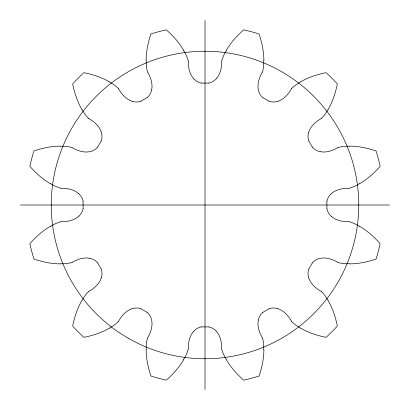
<?xml version="1.0" encoding="UTF-8"?>
<svg xmlns="http://www.w3.org/2000/svg" width="410" height="410" viewBox="0 0 410 410"><rect width="100%" height="100%" fill="white"/><g stroke="black" fill="none" stroke-linecap="round" stroke-linejoin="round"><path stroke-width="0.61" d="M146.114 60.475C146.155 51.445 148.051 42.496 150.936 33.963A179.375 179.375 0 0 1 166.301 29.848C173.066 35.793 179.18 42.594 183.736 50.394M263.886 349.525C263.845 358.555 261.949 367.503 259.064 376.037A179.375 179.375 0 0 1 243.699 380.152C236.934 374.207 230.82 367.406 226.264 359.606M188.226 348.833C188.21 342.688 189.456 336.138 193.592 331.372M221.774 61.167C221.789 67.312 220.544 73.861 216.408 78.628M83.092 208.429L83.092 201.571M326.908 201.571L326.908 208.429M151.695 89.851C152.894 83.655 150.696 77.362 147.61 72.047M258.305 320.148C257.106 326.345 259.304 332.638 262.39 337.953M101.408 277.601C99.481 283.792 94.285 288.307 88.821 291.443M308.592 132.399C310.519 126.208 315.715 121.693 321.179 118.557M101.142 141.076L97.708 147.016M308.858 268.924L312.292 262.984M262.39 72.047C259.228 77.495 256.983 84.004 258.413 90.333A13.294 13.294 0 0 0 262.948 97.749M147.61 337.953C150.772 332.505 153.017 325.996 151.587 319.667A13.294 13.294 0 0 0 147.052 312.251M81.744 300.72C77.264 308.561 74.43 317.258 72.662 326.088A179.375 179.375 0 0 0 83.912 337.338C92.742 335.57 101.439 332.736 109.28 328.256M328.256 109.28C332.736 101.439 335.57 92.742 337.338 83.912A179.375 179.375 0 0 0 326.088 72.662C317.258 74.43 308.561 77.264 300.72 81.744M226.264 50.394C230.82 42.594 236.934 35.793 243.699 29.848A179.375 179.375 0 0 1 259.064 33.963C261.949 42.496 263.845 51.445 263.886 60.475M183.736 359.606C179.18 367.406 173.066 374.207 166.301 380.152A179.375 179.375 0 0 1 150.936 376.037C148.051 367.503 146.155 358.555 146.114 349.525M118.557 321.179C121.616 315.849 125.967 310.795 131.933 308.735M291.443 88.821C288.384 94.151 284.033 99.205 278.067 101.265M78.992 216.08C74.22 220.477 67.465 221.789 61.167 221.774M331.008 193.92C335.78 189.522 342.534 188.21 348.833 188.226M147.016 97.708L141.076 101.142M262.984 312.292L268.924 308.858M50.394 226.264C42.594 230.82 35.793 236.934 29.848 243.699A179.375 179.375 0 0 0 33.963 259.064C42.496 261.949 51.445 263.845 60.475 263.886M359.606 183.736C367.406 179.18 374.207 173.066 380.152 166.301A179.375 179.375 0 0 0 376.037 150.936C367.503 148.051 358.555 146.155 349.525 146.114M72.047 262.39C77.362 259.304 83.655 257.106 89.851 258.305M337.953 147.61C332.638 150.696 326.345 152.894 320.148 151.695M208.429 83.092L201.571 83.092M201.571 326.908L208.429 326.908M60.475 146.114C51.445 146.155 42.496 148.051 33.963 150.936A179.375 179.375 0 0 0 29.848 166.301C35.793 173.066 42.594 179.18 50.394 183.736M349.525 263.886C358.555 263.845 367.503 261.949 376.037 259.064A179.375 179.375 0 0 0 380.152 243.699C374.207 236.934 367.406 230.82 359.606 226.264M20.5 205L389.5 205M61.167 188.226C67.312 188.21 73.861 189.456 78.628 193.592M348.833 221.774C342.688 221.789 336.138 220.544 331.372 216.408M132.399 101.408C126.208 99.481 121.693 94.285 118.557 88.821M277.601 308.592C283.792 310.519 288.307 315.715 291.443 321.179M268.924 101.142L262.984 97.708M141.076 308.858L147.016 312.292M337.953 262.39C332.505 259.228 325.996 256.983 319.667 258.413A13.294 13.294 0 0 0 312.251 262.948M72.047 147.61C77.495 150.772 84.004 153.017 90.333 151.587A13.294 13.294 0 0 0 97.749 147.052M109.28 81.744C101.439 77.264 92.742 74.43 83.912 72.662A179.375 179.375 0 0 0 72.662 83.912C74.43 92.742 77.264 101.439 81.744 109.28M300.72 328.256C308.561 332.736 317.258 335.57 326.088 337.338A179.375 179.375 0 0 0 337.338 326.088C335.57 317.258 332.736 308.561 328.256 300.72M88.821 118.557C94.151 121.616 99.205 125.967 101.265 131.933M321.179 291.443C315.849 288.384 310.795 284.033 308.735 278.067M193.92 78.992C189.522 74.22 188.21 67.465 188.226 61.167M216.08 331.008C220.477 335.78 221.789 342.534 221.774 348.833M312.292 147.016L308.858 141.076M97.708 262.984L101.142 268.924M205 20.5L205 389.5M348.874 221.631A41.118 41.118 0 0 1 359.534 226.376M331.408 216.367A13.392 13.392 0 0 1 326.847 208.439M326.857 201.561A13.294 13.294 0 0 1 331.044 193.961M359.534 183.624A41.118 41.118 0 0 1 348.874 188.369M337.917 147.467A41.118 41.118 0 0 1 349.52 146.247M320.159 151.638A13.392 13.392 0 0 1 312.241 147.057M308.812 141.091A13.294 13.294 0 0 1 308.638 132.415M328.143 109.219A41.118 41.118 0 0 1 321.281 118.659M291.341 88.719A41.118 41.118 0 0 1 300.781 81.856M278.047 101.208A13.392 13.392 0 0 1 268.904 101.198M263.753 60.48A41.118 41.118 0 0 1 262.533 72.083M221.631 61.126A41.118 41.118 0 0 1 226.376 50.466M216.367 78.592A13.392 13.392 0 0 1 208.439 83.153M201.561 83.143A13.294 13.294 0 0 1 193.961 78.956M183.624 50.466A41.118 41.118 0 0 1 188.369 61.126M147.467 72.083A41.118 41.118 0 0 1 146.247 60.48M151.638 89.841A13.392 13.392 0 0 1 147.057 97.759M141.091 101.188A13.294 13.294 0 0 1 132.415 101.362M109.219 81.856A41.118 41.118 0 0 1 118.659 88.719M88.719 118.659A41.118 41.118 0 0 1 81.856 109.219M101.208 131.953A13.392 13.392 0 0 1 101.198 141.096M60.48 146.247A41.118 41.118 0 0 1 72.083 147.467M61.126 188.369A41.118 41.118 0 0 1 50.466 183.624M78.592 193.633A13.392 13.392 0 0 1 83.153 201.561M83.143 208.439A13.294 13.294 0 0 1 78.956 216.039M50.466 226.376A41.118 41.118 0 0 1 61.126 221.631M72.083 262.533A41.118 41.118 0 0 1 60.48 263.753M89.841 258.361A13.392 13.392 0 0 1 97.759 262.943M101.188 268.909A13.294 13.294 0 0 1 101.362 277.585M81.856 300.781A41.118 41.118 0 0 1 88.719 291.341M118.659 321.281A41.118 41.118 0 0 1 109.219 328.143M131.953 308.791A13.392 13.392 0 0 1 141.096 308.802M146.247 349.52A41.118 41.118 0 0 1 147.467 337.917M188.369 348.874A41.118 41.118 0 0 1 183.624 359.534M193.633 331.408A13.392 13.392 0 0 1 201.561 326.847M208.439 326.857A13.294 13.294 0 0 1 216.039 331.044M226.376 359.534A41.118 41.118 0 0 1 221.631 348.874M262.533 337.917A41.118 41.118 0 0 1 263.753 349.52M258.361 320.159A13.392 13.392 0 0 1 262.943 312.241M268.909 308.812A13.294 13.294 0 0 1 277.585 308.638M300.781 328.143A41.118 41.118 0 0 1 291.341 321.281M321.281 291.341A41.118 41.118 0 0 1 328.143 300.781M308.791 278.047A13.392 13.392 0 0 1 308.802 268.904M349.52 263.753A41.118 41.118 0 0 1 337.917 262.533M128.125 338.153A153.75 153.75 0 0 0 358.75 205A153.75 153.75 0 0 0 128.125 71.847A153.75 153.75 0 0 0 128.125 338.153"/></g></svg>
